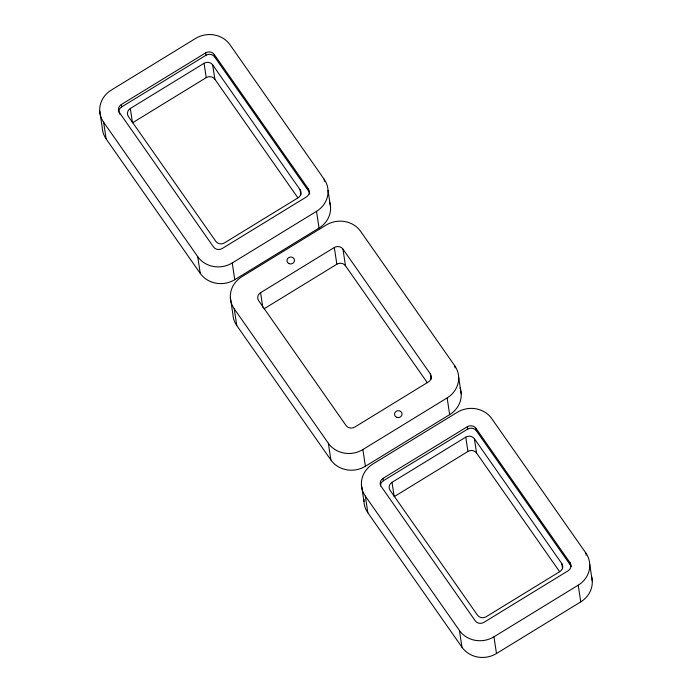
<?xml version="1.0" encoding="UTF-8"?>
<svg xmlns="http://www.w3.org/2000/svg" width="692" height="692" viewBox="0 0 692 692"><rect width="100%" height="100%" fill="white"/><g stroke="black" fill="none" stroke-linecap="round" stroke-linejoin="round"><path stroke-width="1.04" d="M119.664 114.145L119.422 112.554A6.263 5.77 -8.6 0 1 121.325 104.527L205.602 52.886A6.263 5.77 -8.6 0 1 214.235 54.46L308.347 188.89L308.701 191.277A6.263 5.77 -8.6 0 1 309.679 194.115M118.808 112.113A6.263 5.77 -8.6 0 1 121.688 106.914L205.965 55.273A6.263 5.77 -8.6 0 1 214.589 56.848L308.701 191.277M300.077 189.703A6.263 5.77 -8.6 0 1 298.166 197.739L224.424 242.918A6.263 5.77 -8.6 0 1 215.8 241.344L128.409 116.515A6.263 5.77 -8.6 0 1 130.321 108.488L204.062 63.301A6.263 5.77 -8.6 0 1 212.686 64.875L300.077 189.703L300.847 194.824M297.906 197.834L214.857 79.208A6.263 5.77 -8.6 0 0 206.225 77.634L132.483 122.813L130.321 108.488M103.618 122.233L197.73 256.671A25.033 23.095 -8.6 0 0 232.244 262.96L316.521 211.328A25.033 23.095 -8.6 0 0 324.141 179.211L230.029 44.781A25.033 23.095 -8.6 0 0 195.516 38.484L111.248 90.124A25.033 23.095 -8.6 0 0 103.618 122.233L106.153 138.954L200.256 273.383A25.033 23.095 -8.6 0 0 234.77 279.68L319.047 228.04A25.033 23.095 -8.6 0 0 329.435 201.337M430.337 373.914A6.263 5.77 -8.6 0 1 428.435 381.941L354.693 427.12A6.263 5.77 -8.6 0 1 346.061 425.545L258.678 300.717A6.263 5.77 -8.6 0 1 260.581 292.69L334.322 247.502A6.263 5.77 -8.6 0 1 342.947 249.077L430.337 373.914L431.125 379.138M264.033 308.84L336.848 264.223A6.263 5.77 -8.6 0 1 345.481 265.797L427.293 382.659M234.242 308.831L328.354 443.261A25.033 23.095 -8.6 0 0 362.868 449.558L447.144 397.917A25.033 23.095 -8.6 0 0 454.765 365.8L360.662 231.37A25.033 23.095 -8.6 0 0 326.148 225.073L241.871 276.713A25.033 23.095 -8.6 0 0 234.242 308.831L236.776 325.543L330.88 459.981A25.033 23.095 -8.6 0 0 365.393 466.27L449.67 414.629A25.033 23.095 -8.6 0 0 460.059 387.927M570.052 562.726A6.263 5.77 -8.6 0 1 568.141 570.762L483.872 622.402A6.263 5.77 -8.6 0 1 475.24 620.828L381.128 486.389A6.263 5.77 -8.6 0 1 383.039 478.362L467.308 426.722A6.263 5.77 -8.6 0 1 475.94 428.296L570.052 562.726L570.407 565.122A6.263 5.77 -8.6 0 1 571.099 566.471M380.513 485.948A6.263 5.77 -8.6 0 1 383.394 480.75L467.671 429.109A6.263 5.77 -8.6 0 1 476.304 430.683L570.407 565.122M561.783 563.548A6.263 5.77 -8.6 0 1 559.88 571.575L486.139 616.754A6.263 5.77 -8.6 0 1 477.506 615.179L390.115 490.351A6.263 5.77 -8.6 0 1 392.027 482.324L465.768 437.136A6.263 5.77 -8.6 0 1 474.392 438.711L561.783 563.548L562.553 568.66M559.612 571.678L476.563 453.044A6.263 5.77 -8.6 0 0 467.93 451.469L394.189 496.657L392.027 482.324M365.324 496.077L459.436 630.507A25.033 23.095 -8.6 0 0 493.95 636.804L578.227 585.164A25.033 23.095 -8.6 0 0 585.847 553.046L491.744 418.617A25.033 23.095 -8.6 0 0 457.23 412.32L372.953 463.96A25.033 23.095 -8.6 0 0 365.324 496.077L367.859 512.789L461.971 647.219A25.033 23.095 -8.6 0 0 496.484 653.516L580.752 601.876A25.033 23.095 -8.6 0 0 591.444 576.133M119.422 112.554L213.534 246.983A6.263 5.77 -8.6 0 0 222.158 248.558L306.435 196.917A6.263 5.77 -8.6 0 0 308.347 188.89M589.748 564.378L592.283 581.098M585.847 553.046L586.167 555.14M578.227 585.164L580.752 601.876M475.94 428.296L476.304 430.683M474.392 438.711L476.563 453.044M467.308 426.722L467.671 429.109M458.666 377.131L461.192 393.852M465.768 437.136L467.93 451.469M454.765 365.8L455.085 367.893M493.95 636.804L496.484 653.516M447.144 397.917L449.67 414.629M459.436 630.507L461.971 647.219M383.039 478.362L383.394 480.75M342.947 249.077L345.481 265.797M328.043 190.542L330.568 207.263M324.141 179.211L324.462 181.295M334.322 247.502L336.848 264.223M362.868 449.558L365.393 466.27M361.432 484.737L363.957 501.458M316.521 211.328L319.047 228.04M328.354 443.261L330.88 459.981M260.581 292.69L262.796 307.317M214.235 54.46L214.589 56.848M212.686 64.875L214.857 79.208M205.602 52.886L205.965 55.273M204.062 63.301L206.225 77.634M232.244 262.96L234.77 279.68M230.35 297.499L232.875 314.211A25.033 23.095 -8.6 0 0 236.776 325.543M197.73 256.671L200.256 273.383M121.325 104.527L121.688 106.914M99.717 110.902L102.252 127.622A25.033 23.095 -8.6 0 0 106.153 138.954M367.859 512.789A25.033 23.095 -8.6 0 1 363.957 499.442M288.997 263.609A3.754 3.46 -8.6 0 0 294.472 260.261A3.754 3.46 -8.6 0 0 288.711 257.614A3.754 3.46 -8.6 0 0 288.997 263.609M396.559 417.25A3.754 3.46 -8.6 0 0 402.026 413.894A3.754 3.46 -8.6 0 0 396.265 411.256A3.754 3.46 -8.6 0 0 396.559 417.25"/></g></svg>
